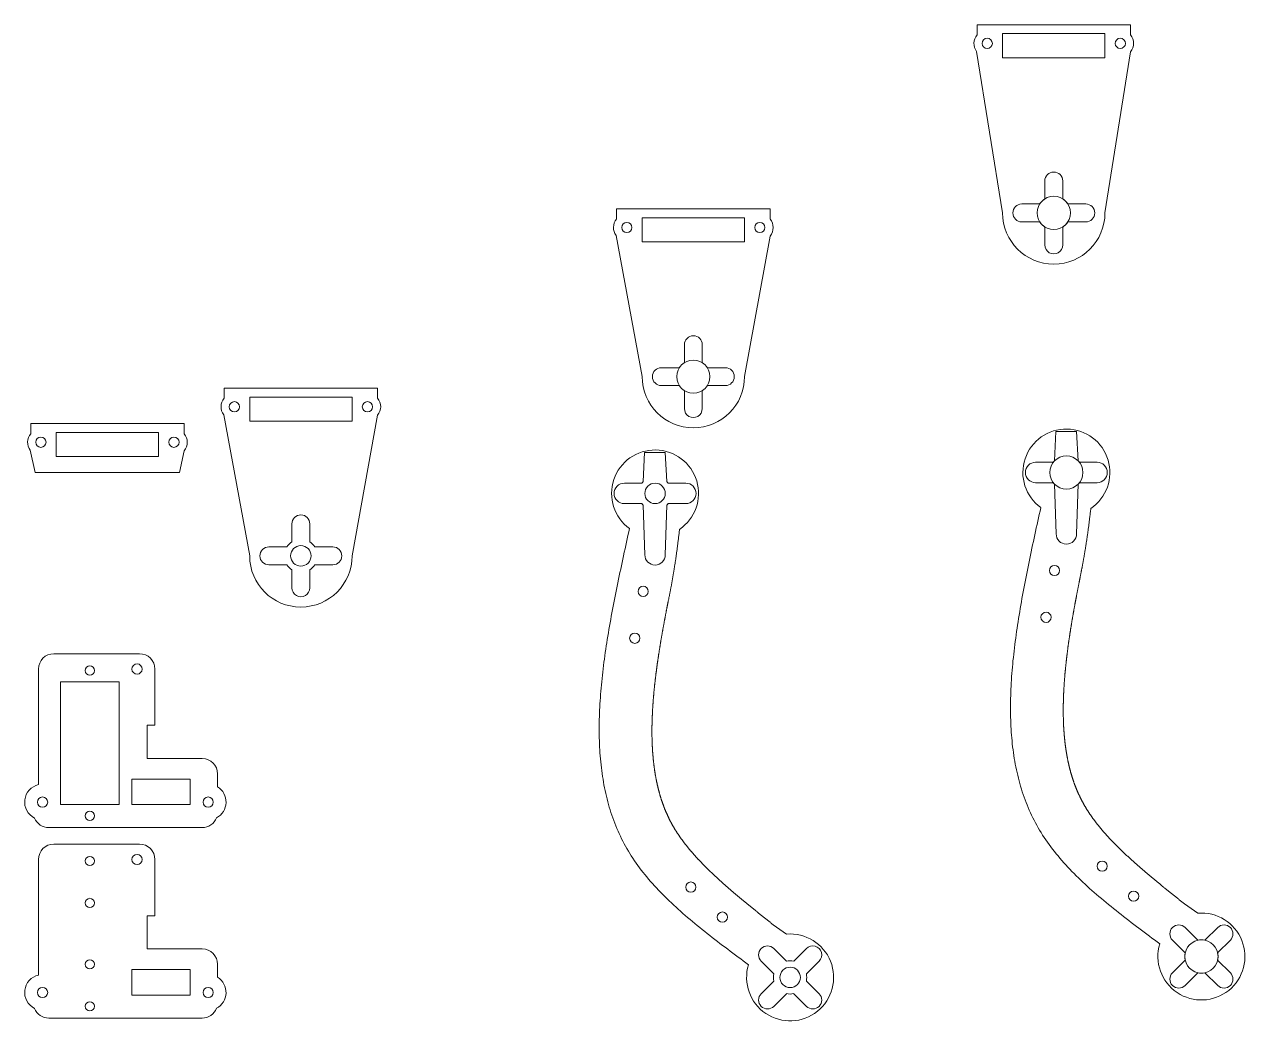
# Model space of a CAD drawing. Header units: millimetres. Extents: x -11 to 1672, y -25 to 604.
# Drawn here: x 1430.5 to 1671.8, y 228.5 to 426.1 of the extents above; entities that cross this region are included whole.
import ezdxf

# ---------------------------------------------------------------- set-up
doc = ezdxf.new("R2010")
doc.units = ezdxf.units.MM
doc.layers.get('0').update_dxf_attribs({"linetype": 'CONTINUOUS', "lineweight": 0})

# ---------------------------------------------------------------- blocks, each defined once
blk = doc.blocks.new('SERVO-CROSS-V2-SMALL')
at = {"linetype": 'CONTINUOUS'}
for p, q in [((-1.75, 2.74), (-1.75, 6.25)), ((1.75, 2.74), (1.75, 6.25)), ((-6.25, 1.75), (-2.74, 1.75)), ((2.74, 1.75), (6.25, 1.75)), ((-6.25, -1.75), (-2.74, -1.75)), ((2.74, -1.75), (6.25, -1.75)), ((-1.75, -6.25), (-1.75, -2.74)), ((1.75, -6.25), (1.75, -2.74))]:
    blk.add_line(p, q, dxfattribs=at)
for centre, radius, start, end in [((0, 6.25), 1.75, 0, 180), ((0, 0), 3.25, 122.579, 147.421), ((0, 0), 3.25, 32.579, 57.421), ((-6.25, 0), 1.75, 90, 270), ((6.25, 0), 1.75, 270, 90), ((0, 0), 3.25, 212.579, 237.421), ((0, 0), 3.25, 302.579, 327.421), ((0, -6.25), 1.75, 180, 0)]:
    blk.add_arc(centre, radius, start, end, dxfattribs=at)
blk = doc.blocks.new('SERVO-CROSS_-V2_CUT_MODELL')
at = {"linetype": 'CONTINUOUS'}
for p, q in [((-2.06, 8), (-2.3, 2.3)), ((-2.06, 8), (2, 8)), ((2, 8), (2.3, 2.3)), ((-6, 2), (-2.56, 2)), ((2.56, 2), (6, 2)), ((-6, -2), (-2.56, -2)), ((-2.3, -2.3), (-2, -12)), ((2.3, -2.3), (2, -12)), ((2.56, -2), (6, -2))]:
    blk.add_line(p, q, dxfattribs=at)
for centre, radius, start, end in [((-6, 0), 2, 90, 270), ((0, 0), 3.25, 135.0475, 142.0201), ((0, 0), 3.25, 37.9799, 44.9525), ((6, 0), 2, 270, 90), ((0, 0), 3.25, 217.9799, 224.9525), ((0, 0), 3.25, 315.0475, 322.0201), ((0, -12), 2, 180, 360)]:
    blk.add_arc(centre, radius, start, end, dxfattribs=at)
blk = doc.blocks.new('LEG-LEFT')
at = {"linetype": 'CONTINUOUS'}
blk.add_line((23.08, -84.32), (25.7, -86.14), dxfattribs=at)
for points in [[(-5, -6.87), (-5.15, -7.54), (-5.29, -8.2), (-5.44, -8.86), (-5.58, -9.52), (-5.73, -10.19), (-5.87, -10.85), (-6.01, -11.51), (-6.16, -12.17), (-6.3, -12.83), (-6.44, -13.49), (-6.58, -14.15), (-6.72, -14.81), (-6.86, -15.47), (-7, -16.13), (-7.14, -16.79), (-7.27, -17.45), (-7.41, -18.11), (-7.54, -18.76), (-7.67, -19.42), (-7.8, -20.08), (-7.93, -20.73), (-8.06, -21.39), (-8.19, -22.04), (-8.31, -22.69), (-8.43, -23.35), (-8.55, -24), (-8.67, -24.65), (-8.78, -25.3), (-8.9, -25.95), (-9.01, -26.59), (-9.12, -27.24), (-9.23, -27.89), (-9.33, -28.53), (-9.43, -29.18), (-9.53, -29.82), (-9.63, -30.46), (-9.72, -31.1), (-9.81, -31.74), (-9.9, -32.38), (-9.98, -33.01), (-10.06, -33.65), (-10.14, -34.28), (-10.22, -34.91), (-10.29, -35.54), (-10.36, -36.17), (-10.42, -36.8), (-10.48, -37.42), (-10.54, -38.05), (-10.59, -38.67), (-10.64, -39.29), (-10.69, -39.91), (-10.73, -40.53), (-10.77, -41.15), (-10.8, -41.76), (-10.83, -42.37), (-10.86, -42.98), (-10.88, -43.59), (-10.9, -44.2), (-10.91, -44.8), (-10.91, -45.41), (-10.92, -46.01), (-10.92, -46.6), (-10.91, -47.2), (-10.9, -47.8), (-10.88, -48.39), (-10.86, -48.98), (-10.83, -49.57), (-10.8, -50.15), (-10.76, -50.73), (-10.72, -51.32), (-10.67, -51.89), (-10.62, -52.47), (-10.56, -53.04), (-10.49, -53.62), (-10.42, -54.18), (-10.34, -54.75), (-10.26, -55.31), (-10.17, -55.88), (-10.08, -56.43), (-9.98, -56.99), (-9.87, -57.54), (-9.76, -58.09), (-9.64, -58.64), (-9.51, -59.19), (-9.38, -59.73), (-9.24, -60.27), (-9.09, -60.8), (-8.94, -61.34), (-8.78, -61.87), (-8.61, -62.39), (-8.44, -62.92), (-8.26, -63.44), (-8.07, -63.96), (-7.87, -64.47), (-7.67, -64.98), (-7.46, -65.49), (-7.24, -66), (-7.02, -66.5), (-6.78, -67), (-6.54, -67.5), (-6.29, -67.99), (-6.04, -68.48), (-5.77, -68.96), (-5.5, -69.44), (-5.22, -69.92), (-4.93, -70.4), (-4.64, -70.87), (-4.33, -71.33), (-4.02, -71.8), (-3.7, -72.26), (-3.37, -72.72), (-3.04, -73.17), (-2.69, -73.62), (-2.34, -74.07), (-1.99, -74.52), (-1.62, -74.96), (-1.25, -75.4), (-0.88, -75.83), (-0.49, -76.27), (-0.1, -76.7), (0.29, -77.13), (0.69, -77.55), (1.1, -77.98), (1.51, -78.4), (1.93, -78.82), (2.35, -79.23), (2.78, -79.65), (3.22, -80.06), (3.65, -80.47), (4.1, -80.88), (4.54, -81.28), (5, -81.69), (5.45, -82.09), (5.91, -82.49), (6.37, -82.89), (6.84, -83.29), (7.31, -83.68), (7.79, -84.08), (8.26, -84.47), (8.75, -84.86), (9.23, -85.25), (9.72, -85.64), (10.2, -86.03), (10.7, -86.42), (11.19, -86.8), (11.69, -87.19), (12.18, -87.57), (12.68, -87.95), (13.19, -88.34), (13.69, -88.72), (14.19, -89.1), (14.7, -89.48), (15.21, -89.86), (15.71, -90.24), (16.22, -90.62), (16.73, -91), (17.24, -91.38), (17.75, -91.76), (18.26, -92.14)], [(4.78, -7.03), (4.75, -7.25), (4.73, -7.46), (4.7, -7.68), (4.68, -7.89), (4.66, -8.1), (4.63, -8.31), (4.61, -8.51), (4.58, -8.72), (4.56, -8.92), (4.53, -9.12), (4.51, -9.32), (4.48, -9.51), (4.46, -9.71), (4.44, -9.9), (4.41, -10.09), (4.39, -10.28), (4.36, -10.47), (4.34, -10.65), (4.32, -10.84), (4.29, -11.02), (4.27, -11.2), (4.24, -11.38), (4.22, -11.55), (4.19, -11.73), (4.17, -11.9), (4.15, -12.07), (4.12, -12.25), (4.1, -12.41), (4.07, -12.58), (4.05, -12.75), (4.03, -12.91), (4, -13.07), (3.98, -13.24), (3.95, -13.4), (3.93, -13.55), (3.91, -13.71), (3.88, -13.87), (3.86, -14.02), (3.83, -14.17), (3.81, -14.33), (3.79, -14.48), (3.76, -14.63), (3.74, -14.77), (3.72, -14.92), (3.69, -15.07), (3.67, -15.21), (3.64, -15.35), (3.62, -15.49), (3.6, -15.63), (3.57, -15.77), (3.55, -15.91), (3.53, -16.05), (3.5, -16.19), (3.48, -16.32), (3.46, -16.46), (3.43, -16.59), (3.41, -16.72), (3.39, -16.85), (3.36, -16.98), (3.34, -17.11), (3.32, -17.24), (3.29, -17.37), (3.27, -17.5), (3.25, -17.62), (3.22, -17.75), (3.2, -17.87), (3.18, -18), (3.15, -18.12), (3.13, -18.24), (3.11, -18.36), (3.09, -18.48), (3.06, -18.61), (3.04, -18.72), (3.02, -18.84), (2.99, -18.96), (2.97, -19.08), (2.95, -19.2), (2.93, -19.31), (2.9, -19.43), (2.88, -19.55), (2.86, -19.66), (2.84, -19.77), (2.81, -19.89), (2.79, -20), (2.77, -20.12), (2.75, -20.23), (2.72, -20.34), (2.7, -20.45), (2.68, -20.57), (2.66, -20.68), (2.63, -20.79), (2.61, -20.9), (2.59, -21.01), (2.57, -21.12), (2.55, -21.23), (2.52, -21.34), (2.5, -21.45), (2.48, -21.56), (2.46, -21.67), (2.44, -21.78), (2.42, -21.89), (2.39, -22), (2.37, -22.11), (2.35, -22.22), (2.33, -22.33), (2.31, -22.44), (2.29, -22.55), (2.26, -22.66), (2.24, -22.77), (2.22, -22.88), (2.2, -22.98), (2.18, -23.09), (2.16, -23.2), (2.14, -23.31), (2.12, -23.42), (2.1, -23.53), (2.07, -23.64), (2.05, -23.75), (2.03, -23.86), (2.01, -23.96), (1.99, -24.07), (1.97, -24.18), (1.95, -24.29), (1.93, -24.4), (1.91, -24.51), (1.89, -24.62), (1.87, -24.72), (1.85, -24.83), (1.83, -24.94), (1.81, -25.05), (1.79, -25.16), (1.77, -25.26), (1.75, -25.37), (1.73, -25.48), (1.71, -25.59), (1.69, -25.7), (1.67, -25.8), (1.65, -25.91), (1.63, -26.02), (1.61, -26.13), (1.59, -26.23), (1.57, -26.34), (1.55, -26.45), (1.53, -26.56), (1.51, -26.66), (1.49, -26.77), (1.47, -26.88), (1.46, -26.98), (1.44, -27.09), (1.42, -27.2), (1.4, -27.3), (1.38, -27.41), (1.36, -27.52), (1.34, -27.62), (1.32, -27.73), (1.31, -27.84), (1.29, -27.94), (1.27, -28.05), (1.25, -28.16), (1.23, -28.26), (1.21, -28.37), (1.2, -28.48), (1.18, -28.58), (1.16, -28.69), (1.14, -28.79), (1.12, -28.9), (1.11, -29.01), (1.09, -29.11), (1.07, -29.22), (1.05, -29.32), (1.04, -29.43), (1.02, -29.53), (1, -29.64), (0.98, -29.74), (0.97, -29.85), (0.95, -29.95), (0.93, -30.06), (0.91, -30.16), (0.9, -30.27), (0.88, -30.37), (0.86, -30.48), (0.85, -30.58), (0.83, -30.69), (0.81, -30.79), (0.8, -30.9), (0.78, -31), (0.77, -31.11), (0.75, -31.21), (0.73, -31.32), (0.72, -31.42), (0.7, -31.52), (0.69, -31.63), (0.67, -31.73), (0.65, -31.84), (0.64, -31.94), (0.62, -32.04), (0.61, -32.15), (0.59, -32.25), (0.58, -32.35), (0.56, -32.46), (0.55, -32.56), (0.53, -32.67), (0.52, -32.77), (0.5, -32.87), (0.49, -32.97), (0.47, -33.08), (0.46, -33.18), (0.44, -33.28), (0.43, -33.39), (0.41, -33.49), (0.4, -33.59), (0.38, -33.69), (0.37, -33.8), (0.36, -33.9), (0.34, -34), (0.33, -34.1), (0.32, -34.21), (0.3, -34.31), (0.29, -34.41), (0.27, -34.51), (0.26, -34.61), (0.25, -34.72), (0.23, -34.82), (0.22, -34.92), (0.21, -35.02), (0.2, -35.12), (0.18, -35.22), (0.17, -35.33), (0.16, -35.43), (0.14, -35.53), (0.13, -35.63), (0.12, -35.73), (0.11, -35.83), (0.1, -35.93), (0.08, -36.03), (0.07, -36.13), (0.06, -36.23), (0.05, -36.33), (0.04, -36.43), (0.02, -36.53), (0.01, -36.64), (0, -36.74), (-0.01, -36.84), (-0.02, -36.94), (-0.03, -37.04), (-0.04, -37.14), (-0.05, -37.23), (-0.07, -37.33), (-0.08, -37.43), (-0.09, -37.53), (-0.1, -37.63), (-0.11, -37.73), (-0.12, -37.83), (-0.13, -37.93), (-0.14, -38.03), (-0.15, -38.13), (-0.16, -38.23), (-0.17, -38.33), (-0.18, -38.42), (-0.19, -38.52), (-0.2, -38.62), (-0.21, -38.72), (-0.22, -38.82), (-0.23, -38.92), (-0.23, -39.01), (-0.24, -39.11), (-0.25, -39.21), (-0.26, -39.31), (-0.27, -39.41), (-0.28, -39.5), (-0.29, -39.6), (-0.3, -39.7), (-0.3, -39.8), (-0.31, -39.89), (-0.32, -39.99), (-0.33, -40.09), (-0.34, -40.19), (-0.34, -40.28), (-0.35, -40.38), (-0.36, -40.48), (-0.37, -40.57), (-0.37, -40.67), (-0.38, -40.77), (-0.39, -40.86), (-0.39, -40.96), (-0.4, -41.05), (-0.41, -41.15), (-0.41, -41.25), (-0.42, -41.34), (-0.43, -41.44), (-0.43, -41.53), (-0.44, -41.63), (-0.45, -41.72), (-0.45, -41.82), (-0.46, -41.91), (-0.46, -42.01), (-0.47, -42.1), (-0.48, -42.2), (-0.48, -42.29), (-0.49, -42.39), (-0.49, -42.48), (-0.5, -42.58), (-0.5, -42.67), (-0.51, -42.77), (-0.51, -42.86), (-0.52, -42.96), (-0.52, -43.05), (-0.52, -43.14), (-0.53, -43.24), (-0.53, -43.33), (-0.54, -43.42), (-0.54, -43.52), (-0.54, -43.61), (-0.55, -43.7), (-0.55, -43.8), (-0.56, -43.89), (-0.56, -43.98), (-0.56, -44.08), (-0.57, -44.17), (-0.57, -44.26), (-0.57, -44.35), (-0.57, -44.45), (-0.58, -44.54), (-0.58, -44.63), (-0.58, -44.72), (-0.58, -44.82), (-0.59, -44.91), (-0.59, -45), (-0.59, -45.09), (-0.59, -45.18), (-0.59, -45.27), (-0.6, -45.37), (-0.6, -45.46), (-0.6, -45.55), (-0.6, -45.64), (-0.6, -45.73), (-0.6, -45.82), (-0.6, -45.91), (-0.6, -46), (-0.6, -46.09), (-0.6, -46.18), (-0.6, -46.27), (-0.61, -46.36), (-0.61, -46.45), (-0.61, -46.54), (-0.61, -46.63), (-0.6, -46.72), (-0.6, -46.81), (-0.6, -46.9), (-0.6, -46.99), (-0.6, -47.08), (-0.6, -47.17), (-0.6, -47.26), (-0.6, -47.35), (-0.6, -47.43), (-0.6, -47.52), (-0.6, -47.61), (-0.59, -47.7), (-0.59, -47.79), (-0.59, -47.88), (-0.59, -47.96), (-0.59, -48.05), (-0.58, -48.14), (-0.58, -48.23), (-0.58, -48.32), (-0.58, -48.4), (-0.57, -48.49), (-0.57, -48.58), (-0.57, -48.66), (-0.56, -48.75), (-0.56, -48.84), (-0.56, -48.92), (-0.55, -49.01), (-0.55, -49.1), (-0.55, -49.18), (-0.54, -49.27), (-0.54, -49.36), (-0.54, -49.44), (-0.53, -49.53), (-0.53, -49.61), (-0.52, -49.7), (-0.52, -49.78), (-0.51, -49.87), (-0.51, -49.96), (-0.5, -50.04), (-0.5, -50.13), (-0.49, -50.21), (-0.49, -50.3), (-0.48, -50.38), (-0.48, -50.46), (-0.47, -50.55), (-0.46, -50.63), (-0.46, -50.72), (-0.45, -50.8), (-0.44, -50.88), (-0.44, -50.97), (-0.43, -51.05), (-0.42, -51.14), (-0.42, -51.22), (-0.41, -51.3), (-0.4, -51.39), (-0.4, -51.47), (-0.39, -51.55), (-0.38, -51.63), (-0.37, -51.72), (-0.37, -51.8), (-0.36, -51.88), (-0.35, -51.96), (-0.34, -52.05), (-0.33, -52.13), (-0.33, -52.21), (-0.32, -52.29), (-0.31, -52.37), (-0.3, -52.45), (-0.29, -52.54), (-0.28, -52.62), (-0.27, -52.7), (-0.26, -52.78), (-0.25, -52.86), (-0.24, -52.94), (-0.23, -53.02), (-0.22, -53.1), (-0.21, -53.18), (-0.2, -53.26), (-0.19, -53.34), (-0.18, -53.42), (-0.17, -53.5), (-0.16, -53.58), (-0.15, -53.66), (-0.14, -53.74), (-0.13, -53.82), (-0.12, -53.9), (-0.11, -53.98), (-0.09, -54.06), (-0.08, -54.14), (-0.07, -54.22), (-0.06, -54.29), (-0.05, -54.37), (-0.03, -54.45), (-0.02, -54.53), (-0.01, -54.61), (0, -54.68), (0.02, -54.76), (0.03, -54.84), (0.04, -54.92), (0.05, -54.99), (0.07, -55.07), (0.08, -55.15), (0.09, -55.23), (0.11, -55.3), (0.12, -55.38), (0.14, -55.46), (0.15, -55.53), (0.16, -55.61), (0.18, -55.68), (0.19, -55.76), (0.21, -55.84), (0.22, -55.91), (0.24, -55.99), (0.25, -56.06), (0.27, -56.14), (0.28, -56.21), (0.3, -56.29), (0.31, -56.36), (0.33, -56.44), (0.34, -56.51), (0.36, -56.59), (0.38, -56.66), (0.39, -56.74), (0.41, -56.81), (0.43, -56.88), (0.44, -56.96), (0.46, -57.03), (0.48, -57.11), (0.49, -57.18), (0.51, -57.25), (0.53, -57.33), (0.55, -57.4), (0.56, -57.47), (0.58, -57.55), (0.6, -57.62), (0.62, -57.69), (0.63, -57.76), (0.65, -57.84), (0.67, -57.91), (0.69, -57.98), (0.71, -58.05), (0.73, -58.12), (0.75, -58.2), (0.77, -58.27), (0.78, -58.34), (0.8, -58.41), (0.82, -58.48), (0.84, -58.55), (0.86, -58.62), (0.88, -58.69), (0.9, -58.77), (0.92, -58.84), (0.94, -58.91), (0.96, -58.98), (0.98, -59.05), (1.01, -59.12), (1.03, -59.19), (1.05, -59.26), (1.07, -59.33), (1.09, -59.4), (1.11, -59.47), (1.13, -59.53), (1.15, -59.6), (1.18, -59.67), (1.2, -59.74), (1.22, -59.81), (1.24, -59.88), (1.27, -59.95), (1.29, -60.02), (1.31, -60.09), (1.33, -60.15), (1.36, -60.22), (1.38, -60.29), (1.4, -60.36), (1.43, -60.43), (1.45, -60.49), (1.47, -60.56), (1.5, -60.63), (1.52, -60.7), (1.55, -60.76), (1.57, -60.83), (1.59, -60.9), (1.62, -60.96), (1.64, -61.03), (1.67, -61.1), (1.69, -61.16), (1.72, -61.23), (1.74, -61.3), (1.77, -61.36), (1.8, -61.43), (1.82, -61.49), (1.85, -61.56), (1.87, -61.63), (1.9, -61.69), (1.93, -61.76), (1.95, -61.82), (1.98, -61.89), (2.01, -61.95), (2.03, -62.02), (2.06, -62.08), (2.09, -62.15), (2.11, -62.21), (2.14, -62.28), (2.17, -62.34), (2.2, -62.4), (2.22, -62.47), (2.25, -62.53), (2.28, -62.6), (2.31, -62.66), (2.34, -62.73), (2.37, -62.79), (2.4, -62.85), (2.42, -62.92), (2.45, -62.98), (2.48, -63.04), (2.51, -63.11), (2.54, -63.17), (2.57, -63.23), (2.6, -63.29), (2.63, -63.36), (2.66, -63.42), (2.69, -63.48), (2.72, -63.54), (2.75, -63.61), (2.78, -63.67), (2.81, -63.73), (2.85, -63.79), (2.88, -63.86), (2.91, -63.92), (2.94, -63.98), (2.97, -64.04), (3, -64.1), (3.04, -64.16), (3.07, -64.23), (3.1, -64.29), (3.13, -64.35), (3.17, -64.41), (3.2, -64.47), (3.23, -64.53), (3.26, -64.59), (3.3, -64.65), (3.33, -64.71), (3.37, -64.77), (3.4, -64.83), (3.43, -64.89), (3.47, -64.95), (3.5, -65.01), (3.54, -65.07), (3.57, -65.13), (3.61, -65.19), (3.64, -65.25), (3.68, -65.31), (3.71, -65.38), (3.75, -65.43), (3.78, -65.49), (3.82, -65.55), (3.86, -65.61), (3.89, -65.67), (3.93, -65.73), (3.97, -65.79), (4, -65.86), (4.04, -65.92), (4.08, -65.98), (4.12, -66.04), (4.16, -66.1), (4.19, -66.16), (4.23, -66.22), (4.27, -66.28), (4.31, -66.34), (4.35, -66.4), (4.39, -66.46), (4.43, -66.52), (4.47, -66.58), (4.51, -66.64), (4.55, -66.7), (4.59, -66.76), (4.63, -66.82), (4.68, -66.88), (4.72, -66.94), (4.76, -67), (4.8, -67.06), (4.84, -67.13), (4.89, -67.19), (4.93, -67.25), (4.97, -67.31), (5.02, -67.37), (5.06, -67.43), (5.1, -67.49), (5.15, -67.55), (5.19, -67.61), (5.24, -67.68), (5.28, -67.74), (5.33, -67.8), (5.37, -67.86), (5.42, -67.92), (5.46, -67.98), (5.51, -68.04), (5.56, -68.1), (5.6, -68.17), (5.65, -68.23), (5.7, -68.29), (5.74, -68.35), (5.79, -68.41), (5.84, -68.47), (5.89, -68.54), (5.93, -68.6), (5.98, -68.66), (6.03, -68.72), (6.08, -68.78), (6.13, -68.84), (6.18, -68.91), (6.23, -68.97), (6.28, -69.03), (6.33, -69.09), (6.38, -69.15), (6.43, -69.22), (6.48, -69.28), (6.53, -69.34), (6.58, -69.4), (6.63, -69.46), (6.68, -69.53), (6.73, -69.59), (6.79, -69.65), (6.84, -69.71), (6.89, -69.77), (6.94, -69.84), (7, -69.9), (7.05, -69.96), (7.1, -70.02), (7.16, -70.09), (7.21, -70.15), (7.27, -70.21), (7.32, -70.27), (7.37, -70.34), (7.43, -70.4), (7.48, -70.46), (7.54, -70.52), (7.59, -70.59), (7.65, -70.65), (7.71, -70.71), (7.76, -70.77), (7.82, -70.84), (7.87, -70.9), (7.93, -70.96), (7.99, -71.03), (8.05, -71.09), (8.1, -71.15), (8.16, -71.21), (8.22, -71.28), (8.28, -71.34), (8.33, -71.4), (8.39, -71.47), (8.45, -71.53), (8.51, -71.59), (8.57, -71.65), (8.63, -71.72), (8.69, -71.78), (8.75, -71.84), (8.81, -71.91), (8.87, -71.97), (8.93, -72.03), (8.99, -72.1), (9.05, -72.16), (9.11, -72.22), (9.17, -72.29), (9.23, -72.35), (9.29, -72.41), (9.36, -72.48), (9.42, -72.54), (9.48, -72.6), (9.54, -72.67), (9.6, -72.73), (9.67, -72.79), (9.73, -72.86), (9.79, -72.92), (9.86, -72.98), (9.92, -73.05), (9.98, -73.11), (10.05, -73.17), (10.11, -73.24), (10.18, -73.3), (10.24, -73.37), (10.3, -73.43), (10.37, -73.49), (10.43, -73.56), (10.5, -73.62), (10.57, -73.68), (10.63, -73.75), (10.7, -73.81), (10.76, -73.88), (10.83, -73.94), (10.89, -74), (10.96, -74.07), (11.03, -74.13), (11.1, -74.19), (11.16, -74.26), (11.23, -74.32), (11.3, -74.39), (11.36, -74.45), (11.43, -74.51), (11.5, -74.58), (11.57, -74.64), (11.64, -74.71), (11.71, -74.77), (11.77, -74.83), (11.84, -74.9), (11.91, -74.96), (11.98, -75.03), (12.05, -75.09), (12.12, -75.16), (12.19, -75.22), (12.26, -75.28), (12.33, -75.35), (12.4, -75.41), (12.47, -75.48), (12.54, -75.54), (12.61, -75.61), (12.68, -75.67), (12.75, -75.73), (12.82, -75.8), (12.9, -75.86), (12.97, -75.93), (13.04, -75.99), (13.11, -76.06), (13.18, -76.12), (13.26, -76.19), (13.33, -76.25), (13.4, -76.32), (13.47, -76.38), (13.55, -76.44), (13.62, -76.51), (13.69, -76.57), (13.77, -76.64), (13.84, -76.7), (13.91, -76.77), (13.99, -76.83), (14.06, -76.9), (14.13, -76.96), (14.21, -77.03), (14.28, -77.09), (14.36, -77.16), (14.43, -77.22), (14.51, -77.29), (14.58, -77.35), (14.66, -77.42), (14.73, -77.48), (14.81, -77.55), (14.88, -77.61), (14.96, -77.68), (15.03, -77.74), (15.11, -77.81), (15.19, -77.87), (15.26, -77.94), (15.34, -78), (15.42, -78.07), (15.49, -78.13), (15.57, -78.2), (15.65, -78.26), (15.72, -78.33), (15.8, -78.39), (15.88, -78.46), (15.95, -78.52), (16.03, -78.59), (16.11, -78.65), (16.19, -78.72), (16.26, -78.79), (16.34, -78.85), (16.42, -78.92), (16.5, -78.98), (16.58, -79.05), (16.66, -79.11), (16.73, -79.18), (16.81, -79.24), (16.89, -79.31), (16.97, -79.38), (17.05, -79.44), (17.13, -79.51), (17.21, -79.57), (17.29, -79.64), (17.37, -79.7), (17.45, -79.77), (17.53, -79.84), (17.61, -79.9), (17.69, -79.97), (17.77, -80.03), (17.85, -80.1), (17.93, -80.17), (18.01, -80.23), (18.09, -80.3), (18.17, -80.36), (18.25, -80.43), (18.33, -80.5), (18.41, -80.56), (18.49, -80.63), (18.57, -80.69), (18.66, -80.76), (18.74, -80.83), (18.82, -80.89), (18.9, -80.96), (18.98, -81.03), (19.06, -81.09), (19.14, -81.16), (19.23, -81.22), (19.31, -81.29), (19.39, -81.36), (19.47, -81.42), (19.56, -81.49), (19.64, -81.56), (19.72, -81.62), (19.8, -81.69), (19.89, -81.76), (19.97, -81.82), (20.05, -81.89), (20.13, -81.96), (20.22, -82.02), (20.3, -82.09), (20.38, -82.16), (20.47, -82.23), (20.55, -82.29), (20.63, -82.36), (20.72, -82.43), (20.8, -82.49), (20.88, -82.56), (20.97, -82.63), (21.05, -82.69), (21.14, -82.76), (21.22, -82.83), (21.3, -82.9), (21.39, -82.96), (21.47, -83.03), (21.56, -83.1), (21.64, -83.17), (21.73, -83.23), (21.81, -83.3), (21.89, -83.37), (21.98, -83.44), (22.06, -83.5), (22.15, -83.57), (22.23, -83.64), (22.32, -83.71), (22.4, -83.77), (22.49, -83.84), (22.57, -83.91), (22.66, -83.98), (22.74, -84.05), (22.83, -84.11), (22.91, -84.18), (23, -84.25), (23.08, -84.32)]]:
    blk.add_lwpolyline(points)
for centre, radius in [((0, 0), 2), ((-2.32, -19.15), 1), ((-3.97, -28.31), 1), ((6.99, -76.95), 1), ((13.15, -82.81), 1), ((26.39, -94.61), 2)]:
    blk.add_circle(centre, radius, dxfattribs=at)
for centre, start, end in [((0, 0), 304.1953, 233.9681), ((26.39, -94.61), 163.0725, 94.6749)]:
    blk.add_arc(centre, 8.5, start, end, dxfattribs=at)
blk.add_blockref('SERVO-CROSS_-V2_CUT_MODELL', (0, 0), dxfattribs=at)
at = {"linetype": 'CONTINUOUS', "rotation": 45.0000000000046}
blk.add_blockref('SERVO-CROSS-V2-SMALL', (26.39, -94.61), dxfattribs=at)

msp = doc.modelspace()

# ---------------------------------------------------------------- linework, layer by layer
at = {"linetype": 'CONTINUOUS'}
for p, q in [((1646.59, 426.06), (1616.59, 426.06)), ((1616.59, 424.07), (1616.59, 426.06)), ((1646.59, 424.07), (1646.59, 426.06)), ((1641.59, 424.31), (1621.59, 424.31)), ((1621.59, 419.61), (1621.59, 424.31)), ((1641.59, 419.61), (1641.59, 424.31)), ((1621.59, 389.26), (1616.51, 420.84)), ((1641.59, 389.26), (1646.59, 420.75)), ((1641.59, 419.61), (1621.59, 419.61)), ((1576.16, 390.06), (1546.16, 390.06)), ((1546.16, 388.08), (1546.16, 390.06)), ((1576.16, 388.08), (1576.16, 390.06)), ((1571.16, 388.31), (1551.16, 388.31)), ((1551.16, 383.61), (1551.16, 388.31)), ((1571.16, 383.61), (1571.16, 388.31)), ((1551.16, 357.26), (1546.08, 384.85)), ((1571.16, 383.61), (1551.16, 383.61)), ((1571.16, 357.26), (1576.16, 384.75)), ((1499.47, 355.03), (1469.47, 355.03)), ((1469.47, 353.04), (1469.47, 355.03)), ((1499.47, 353.04), (1499.47, 355.03)), ((1494.47, 353.28), (1474.47, 353.28)), ((1474.47, 348.58), (1474.47, 353.28)), ((1494.47, 348.58), (1494.47, 353.28)), ((1474.47, 322.23), (1469.4, 349.81)), ((1461.67, 348.09), (1431.67, 348.09)), ((1431.67, 346.1), (1431.67, 348.09)), ((1461.67, 346.1), (1461.67, 348.09)), ((1494.47, 348.58), (1474.47, 348.58)), ((1494.47, 322.23), (1499.47, 349.72)), ((1456.67, 346.34), (1436.67, 346.34)), ((1436.67, 341.64), (1436.67, 346.34)), ((1456.67, 341.64), (1456.67, 346.34)), ((1432.56, 338.54), (1431.6, 342.87)), ((1460.73, 338.54), (1461.67, 342.77)), ((1456.67, 341.64), (1436.67, 341.64)), ((1460.73, 338.54), (1432.56, 338.54)), ((1452.95, 303.11), (1436.2, 303.11)), ((1433.2, 300.11), (1433.2, 277.52)), ((1455.95, 300.11), (1455.95, 289.11)), ((1437.5, 297.61), (1437.5, 273.61)), ((1437.5, 297.61), (1448.95, 297.61)), ((1448.95, 297.61), (1448.95, 273.61)), ((1455.95, 289.11), (1454.45, 289.11)), ((1454.45, 289.11), (1454.45, 282.61)), ((1465.2, 282.61), (1454.45, 282.61)), ((1462.85, 278.61), (1451.45, 278.61)), ((1451.45, 278.61), (1451.45, 273.61)), ((1462.85, 278.61), (1462.85, 273.61)), ((1468.2, 279.61), (1468.2, 277.08)), ((1437.5, 273.61), (1448.95, 273.61)), ((1462.85, 273.61), (1451.45, 273.61)), ((1468.2, 271.14), (1468.2, 271.11)), ((1465.2, 269.11), (1435.2, 269.11)), ((1452.95, 265.89), (1436.2, 265.89)), ((1433.2, 262.89), (1433.2, 240.29)), ((1455.95, 262.89), (1455.95, 251.89)), ((1657.13, 254.21), (1659.75, 252.39)), ((1455.95, 251.89), (1454.45, 251.89)), ((1454.45, 251.89), (1454.45, 245.39)), ((1465.2, 245.39), (1454.45, 245.39)), ((1462.85, 241.39), (1451.45, 241.39)), ((1451.45, 241.39), (1451.45, 236.39)), ((1462.85, 241.39), (1462.85, 236.39)), ((1468.2, 242.39), (1468.2, 239.86)), ((1462.85, 236.39), (1451.45, 236.39)), ((1465.2, 231.89), (1435.2, 231.89)), ((1468.2, 233.92), (1468.2, 233.89))]:
    msp.add_line(p, q, dxfattribs=at)
for points in [[(1629.05, 331.65), (1628.9, 330.99), (1628.76, 330.33), (1628.61, 329.67), (1628.47, 329), (1628.32, 328.34), (1628.18, 327.68), (1628.03, 327.02), (1627.89, 326.36), (1627.75, 325.7), (1627.61, 325.04), (1627.46, 324.37), (1627.32, 323.71), (1627.18, 323.05), (1627.05, 322.39), (1626.91, 321.74), (1626.77, 321.08), (1626.64, 320.42), (1626.51, 319.76), (1626.37, 319.11), (1626.24, 318.45), (1626.11, 317.79), (1625.99, 317.14), (1625.86, 316.49), (1625.74, 315.83), (1625.61, 315.18), (1625.49, 314.53), (1625.38, 313.88), (1625.26, 313.23), (1625.15, 312.58), (1625.04, 311.93), (1624.93, 311.29), (1624.82, 310.64), (1624.72, 310), (1624.61, 309.35), (1624.52, 308.71), (1624.42, 308.07), (1624.33, 307.43), (1624.24, 306.79), (1624.15, 306.15), (1624.06, 305.52), (1623.98, 304.88), (1623.9, 304.25), (1623.83, 303.62), (1623.76, 302.99), (1623.69, 302.36), (1623.62, 301.73), (1623.56, 301.1), (1623.51, 300.48), (1623.45, 299.86), (1623.4, 299.24), (1623.36, 298.62), (1623.31, 298), (1623.28, 297.38), (1623.24, 296.77), (1623.21, 296.15), (1623.19, 295.55), (1623.17, 294.94), (1623.15, 294.33), (1623.14, 293.73), (1623.13, 293.12), (1623.13, 292.52), (1623.13, 291.92), (1623.14, 291.33), (1623.15, 290.73), (1623.17, 290.14), (1623.19, 289.55), (1623.21, 288.96), (1623.25, 288.38), (1623.28, 287.79), (1623.33, 287.21), (1623.38, 286.63), (1623.43, 286.06), (1623.49, 285.48), (1623.55, 284.91), (1623.63, 284.34), (1623.7, 283.78), (1623.78, 283.21), (1623.87, 282.65), (1623.97, 282.09), (1624.07, 281.54), (1624.18, 280.98), (1624.29, 280.43), (1624.41, 279.89), (1624.54, 279.34), (1624.67, 278.8), (1624.81, 278.26), (1624.96, 277.72), (1625.11, 277.19), (1625.27, 276.66), (1625.44, 276.13), (1625.61, 275.61), (1625.79, 275.09), (1625.98, 274.57), (1626.17, 274.05), (1626.38, 273.54), (1626.59, 273.03), (1626.8, 272.53), (1627.03, 272.03), (1627.26, 271.53), (1627.5, 271.03), (1627.75, 270.54), (1628.01, 270.05), (1628.27, 269.57), (1628.54, 269.08), (1628.82, 268.61), (1629.11, 268.13), (1629.41, 267.66), (1629.71, 267.19), (1630.03, 266.73), (1630.35, 266.27), (1630.67, 265.81), (1631.01, 265.36), (1631.35, 264.9), (1631.7, 264.46), (1632.06, 264.01), (1632.42, 263.57), (1632.79, 263.13), (1633.17, 262.69), (1633.55, 262.26), (1633.94, 261.83), (1634.34, 261.4), (1634.74, 260.97), (1635.15, 260.55), (1635.56, 260.13), (1635.98, 259.71), (1636.4, 259.29), (1636.83, 258.88), (1637.26, 258.47), (1637.7, 258.06), (1638.14, 257.65), (1638.59, 257.24), (1639.04, 256.84), (1639.5, 256.44), (1639.96, 256.04), (1640.42, 255.64), (1640.89, 255.24), (1641.36, 254.84), (1641.83, 254.45), (1642.31, 254.06), (1642.79, 253.67), (1643.27, 253.28), (1643.76, 252.89), (1644.25, 252.5), (1644.74, 252.11), (1645.24, 251.73), (1645.73, 251.34), (1646.23, 250.96), (1646.73, 250.57), (1647.23, 250.19), (1647.73, 249.81), (1648.24, 249.43), (1648.75, 249.05), (1649.25, 248.67), (1649.76, 248.29), (1650.27, 247.91), (1650.78, 247.53), (1651.29, 247.15), (1651.8, 246.77), (1652.31, 246.39)], [(1638.82, 331.5), (1638.8, 331.28), (1638.77, 331.06), (1638.75, 330.85), (1638.73, 330.64), (1638.7, 330.43), (1638.68, 330.22), (1638.65, 330.01), (1638.63, 329.81), (1638.6, 329.61), (1638.58, 329.41), (1638.56, 329.21), (1638.53, 329.01), (1638.51, 328.82), (1638.48, 328.63), (1638.46, 328.44), (1638.43, 328.25), (1638.41, 328.06), (1638.39, 327.87), (1638.36, 327.69), (1638.34, 327.51), (1638.31, 327.33), (1638.29, 327.15), (1638.26, 326.97), (1638.24, 326.8), (1638.22, 326.62), (1638.19, 326.45), (1638.17, 326.28), (1638.14, 326.11), (1638.12, 325.95), (1638.1, 325.78), (1638.07, 325.62), (1638.05, 325.45), (1638.02, 325.29), (1638, 325.13), (1637.98, 324.97), (1637.95, 324.82), (1637.93, 324.66), (1637.9, 324.51), (1637.88, 324.35), (1637.86, 324.2), (1637.83, 324.05), (1637.81, 323.9), (1637.79, 323.75), (1637.76, 323.61), (1637.74, 323.46), (1637.71, 323.32), (1637.69, 323.18), (1637.67, 323.03), (1637.64, 322.89), (1637.62, 322.75), (1637.6, 322.61), (1637.57, 322.48), (1637.55, 322.34), (1637.53, 322.2), (1637.5, 322.07), (1637.48, 321.94), (1637.46, 321.81), (1637.43, 321.67), (1637.41, 321.54), (1637.39, 321.41), (1637.36, 321.29), (1637.34, 321.16), (1637.32, 321.03), (1637.29, 320.9), (1637.27, 320.78), (1637.25, 320.65), (1637.22, 320.53), (1637.2, 320.41), (1637.18, 320.29), (1637.15, 320.16), (1637.13, 320.04), (1637.11, 319.92), (1637.09, 319.8), (1637.06, 319.68), (1637.04, 319.57), (1637.02, 319.45), (1636.99, 319.33), (1636.97, 319.21), (1636.95, 319.1), (1636.93, 318.98), (1636.9, 318.87), (1636.88, 318.75), (1636.86, 318.64), (1636.84, 318.52), (1636.81, 318.41), (1636.79, 318.3), (1636.77, 318.19), (1636.75, 318.07), (1636.72, 317.96), (1636.7, 317.85), (1636.68, 317.74), (1636.66, 317.63), (1636.64, 317.52), (1636.61, 317.41), (1636.59, 317.3), (1636.57, 317.19), (1636.55, 317.07), (1636.53, 316.96), (1636.5, 316.86), (1636.48, 316.75), (1636.46, 316.64), (1636.44, 316.53), (1636.42, 316.42), (1636.4, 316.31), (1636.37, 316.2), (1636.35, 316.09), (1636.33, 315.98), (1636.31, 315.87), (1636.29, 315.76), (1636.27, 315.65), (1636.25, 315.54), (1636.23, 315.43), (1636.2, 315.32), (1636.18, 315.21), (1636.16, 315.11), (1636.14, 315), (1636.12, 314.89), (1636.1, 314.78), (1636.08, 314.67), (1636.06, 314.56), (1636.04, 314.45), (1636.02, 314.35), (1636, 314.24), (1635.98, 314.13), (1635.96, 314.02), (1635.94, 313.91), (1635.91, 313.8), (1635.89, 313.69), (1635.87, 313.59), (1635.85, 313.48), (1635.83, 313.37), (1635.81, 313.26), (1635.79, 313.15), (1635.77, 313.05), (1635.75, 312.94), (1635.73, 312.83), (1635.71, 312.72), (1635.69, 312.62), (1635.68, 312.51), (1635.66, 312.4), (1635.64, 312.29), (1635.62, 312.19), (1635.6, 312.08), (1635.58, 311.97), (1635.56, 311.87), (1635.54, 311.76), (1635.52, 311.65), (1635.5, 311.54), (1635.48, 311.44), (1635.46, 311.33), (1635.44, 311.22), (1635.43, 311.12), (1635.41, 311.01), (1635.39, 310.9), (1635.37, 310.8), (1635.35, 310.69), (1635.33, 310.58), (1635.31, 310.48), (1635.3, 310.37), (1635.28, 310.26), (1635.26, 310.16), (1635.24, 310.05), (1635.22, 309.95), (1635.21, 309.84), (1635.19, 309.73), (1635.17, 309.63), (1635.15, 309.52), (1635.13, 309.42), (1635.12, 309.31), (1635.1, 309.2), (1635.08, 309.1), (1635.06, 308.99), (1635.05, 308.89), (1635.03, 308.78), (1635.01, 308.68), (1634.99, 308.57), (1634.98, 308.47), (1634.96, 308.36), (1634.94, 308.26), (1634.93, 308.15), (1634.91, 308.05), (1634.89, 307.94), (1634.88, 307.84), (1634.86, 307.73), (1634.84, 307.63), (1634.83, 307.52), (1634.81, 307.42), (1634.8, 307.32), (1634.78, 307.21), (1634.76, 307.11), (1634.75, 307), (1634.73, 306.9), (1634.72, 306.8), (1634.7, 306.69), (1634.68, 306.59), (1634.67, 306.48), (1634.65, 306.38), (1634.64, 306.28), (1634.62, 306.17), (1634.61, 306.07), (1634.59, 305.96), (1634.58, 305.86), (1634.56, 305.76), (1634.55, 305.66), (1634.53, 305.55), (1634.52, 305.45), (1634.5, 305.35), (1634.49, 305.24), (1634.47, 305.14), (1634.46, 305.04), (1634.44, 304.94), (1634.43, 304.83), (1634.42, 304.73), (1634.4, 304.63), (1634.39, 304.52), (1634.37, 304.42), (1634.36, 304.32), (1634.35, 304.22), (1634.33, 304.12), (1634.32, 304.01), (1634.31, 303.91), (1634.29, 303.81), (1634.28, 303.71), (1634.27, 303.61), (1634.25, 303.51), (1634.24, 303.4), (1634.23, 303.3), (1634.22, 303.2), (1634.2, 303.1), (1634.19, 303), (1634.18, 302.9), (1634.17, 302.8), (1634.15, 302.7), (1634.14, 302.6), (1634.13, 302.5), (1634.12, 302.39), (1634.1, 302.29), (1634.09, 302.19), (1634.08, 302.09), (1634.07, 301.99), (1634.06, 301.89), (1634.05, 301.79), (1634.04, 301.69), (1634.02, 301.59), (1634.01, 301.49), (1634, 301.39), (1633.99, 301.29), (1633.98, 301.19), (1633.97, 301.09), (1633.96, 300.99), (1633.95, 300.89), (1633.94, 300.8), (1633.93, 300.7), (1633.92, 300.6), (1633.91, 300.5), (1633.9, 300.4), (1633.89, 300.3), (1633.88, 300.2), (1633.87, 300.1), (1633.86, 300), (1633.85, 299.9), (1633.84, 299.81), (1633.83, 299.71), (1633.82, 299.61), (1633.81, 299.51), (1633.8, 299.41), (1633.79, 299.32), (1633.78, 299.22), (1633.78, 299.12), (1633.77, 299.02), (1633.76, 298.93), (1633.75, 298.83), (1633.74, 298.73), (1633.73, 298.63), (1633.73, 298.54), (1633.72, 298.44), (1633.71, 298.34), (1633.7, 298.25), (1633.7, 298.15), (1633.69, 298.05), (1633.68, 297.95), (1633.67, 297.86), (1633.67, 297.76), (1633.66, 297.67), (1633.65, 297.57), (1633.64, 297.47), (1633.64, 297.38), (1633.63, 297.28), (1633.62, 297.19), (1633.62, 297.09), (1633.61, 297), (1633.61, 296.9), (1633.6, 296.8), (1633.59, 296.71), (1633.59, 296.61), (1633.58, 296.52), (1633.58, 296.42), (1633.57, 296.33), (1633.57, 296.23), (1633.56, 296.14), (1633.55, 296.04), (1633.55, 295.95), (1633.54, 295.86), (1633.54, 295.76), (1633.54, 295.67), (1633.53, 295.57), (1633.53, 295.48), (1633.52, 295.38), (1633.52, 295.29), (1633.51, 295.2), (1633.51, 295.1), (1633.5, 295.01), (1633.5, 294.92), (1633.5, 294.82), (1633.49, 294.73), (1633.49, 294.64), (1633.49, 294.54), (1633.48, 294.45), (1633.48, 294.36), (1633.48, 294.27), (1633.47, 294.17), (1633.47, 294.08), (1633.47, 293.99), (1633.47, 293.9), (1633.46, 293.8), (1633.46, 293.71), (1633.46, 293.62), (1633.46, 293.53), (1633.46, 293.44), (1633.45, 293.35), (1633.45, 293.25), (1633.45, 293.16), (1633.45, 293.07), (1633.45, 292.98), (1633.45, 292.89), (1633.45, 292.8), (1633.44, 292.71), (1633.44, 292.62), (1633.44, 292.53), (1633.44, 292.44), (1633.44, 292.35), (1633.44, 292.25), (1633.44, 292.17), (1633.44, 292.07), (1633.44, 291.99), (1633.44, 291.89), (1633.44, 291.81), (1633.44, 291.72), (1633.44, 291.63), (1633.44, 291.54), (1633.44, 291.45), (1633.44, 291.36), (1633.45, 291.27), (1633.45, 291.18), (1633.45, 291.09), (1633.45, 291), (1633.45, 290.92), (1633.45, 290.83), (1633.45, 290.74), (1633.46, 290.65), (1633.46, 290.56), (1633.46, 290.48), (1633.46, 290.39), (1633.46, 290.3), (1633.47, 290.21), (1633.47, 290.12), (1633.47, 290.04), (1633.48, 289.95), (1633.48, 289.86), (1633.48, 289.78), (1633.48, 289.69), (1633.49, 289.6), (1633.49, 289.52), (1633.5, 289.43), (1633.5, 289.34), (1633.5, 289.26), (1633.51, 289.17), (1633.51, 289.08), (1633.52, 289), (1633.52, 288.91), (1633.52, 288.83), (1633.53, 288.74), (1633.53, 288.66), (1633.54, 288.57), (1633.54, 288.49), (1633.55, 288.4), (1633.55, 288.32), (1633.56, 288.23), (1633.57, 288.15), (1633.57, 288.06), (1633.58, 287.98), (1633.58, 287.89), (1633.59, 287.81), (1633.59, 287.73), (1633.6, 287.64), (1633.61, 287.56), (1633.61, 287.48), (1633.62, 287.39), (1633.63, 287.31), (1633.64, 287.23), (1633.64, 287.14), (1633.65, 287.06), (1633.66, 286.98), (1633.66, 286.89), (1633.67, 286.81), (1633.68, 286.73), (1633.69, 286.65), (1633.7, 286.56), (1633.7, 286.48), (1633.71, 286.4), (1633.72, 286.32), (1633.73, 286.24), (1633.74, 286.15), (1633.75, 286.07), (1633.76, 285.99), (1633.76, 285.91), (1633.77, 285.83), (1633.78, 285.75), (1633.79, 285.67), (1633.8, 285.59), (1633.81, 285.51), (1633.82, 285.43), (1633.83, 285.35), (1633.84, 285.26), (1633.85, 285.19), (1633.86, 285.11), (1633.87, 285.02), (1633.88, 284.94), (1633.9, 284.87), (1633.91, 284.79), (1633.92, 284.71), (1633.93, 284.63), (1633.94, 284.55), (1633.95, 284.47), (1633.96, 284.39), (1633.97, 284.31), (1633.99, 284.23), (1634, 284.15), (1634.01, 284.08), (1634.02, 284), (1634.04, 283.92), (1634.05, 283.84), (1634.06, 283.77), (1634.07, 283.69), (1634.09, 283.61), (1634.1, 283.53), (1634.11, 283.46), (1634.13, 283.38), (1634.14, 283.3), (1634.15, 283.23), (1634.17, 283.15), (1634.18, 283.07), (1634.2, 283), (1634.21, 282.92), (1634.22, 282.84), (1634.24, 282.77), (1634.25, 282.69), (1634.27, 282.62), (1634.28, 282.54), (1634.3, 282.46), (1634.31, 282.39), (1634.33, 282.31), (1634.34, 282.24), (1634.36, 282.16), (1634.37, 282.09), (1634.39, 282.01), (1634.41, 281.94), (1634.42, 281.87), (1634.44, 281.79), (1634.46, 281.72), (1634.47, 281.64), (1634.49, 281.57), (1634.51, 281.5), (1634.52, 281.42), (1634.54, 281.35), (1634.56, 281.27), (1634.57, 281.2), (1634.59, 281.13), (1634.61, 281.06), (1634.63, 280.98), (1634.64, 280.91), (1634.66, 280.84), (1634.68, 280.76), (1634.7, 280.69), (1634.72, 280.62), (1634.74, 280.55), (1634.75, 280.48), (1634.77, 280.4), (1634.79, 280.33), (1634.81, 280.26), (1634.83, 280.19), (1634.85, 280.12), (1634.87, 280.05), (1634.89, 279.98), (1634.91, 279.9), (1634.93, 279.83), (1634.95, 279.76), (1634.97, 279.69), (1634.99, 279.62), (1635.01, 279.55), (1635.03, 279.48), (1635.05, 279.41), (1635.07, 279.34), (1635.09, 279.27), (1635.11, 279.2), (1635.14, 279.13), (1635.16, 279.06), (1635.18, 278.99), (1635.2, 278.92), (1635.22, 278.85), (1635.24, 278.79), (1635.27, 278.72), (1635.29, 278.65), (1635.31, 278.58), (1635.33, 278.51), (1635.36, 278.44), (1635.38, 278.37), (1635.4, 278.31), (1635.43, 278.24), (1635.45, 278.17), (1635.47, 278.1), (1635.5, 278.03), (1635.52, 277.97), (1635.54, 277.9), (1635.57, 277.83), (1635.59, 277.76), (1635.62, 277.7), (1635.64, 277.63), (1635.67, 277.56), (1635.69, 277.5), (1635.71, 277.43), (1635.74, 277.36), (1635.77, 277.3), (1635.79, 277.23), (1635.82, 277.17), (1635.84, 277.1), (1635.87, 277.03), (1635.89, 276.97), (1635.92, 276.9), (1635.95, 276.84), (1635.97, 276.77), (1636, 276.7), (1636.02, 276.64), (1636.05, 276.57), (1636.08, 276.51), (1636.11, 276.44), (1636.13, 276.38), (1636.16, 276.32), (1636.19, 276.25), (1636.21, 276.19), (1636.24, 276.12), (1636.27, 276.06), (1636.3, 275.99), (1636.33, 275.93), (1636.36, 275.87), (1636.38, 275.8), (1636.41, 275.74), (1636.44, 275.68), (1636.47, 275.61), (1636.5, 275.55), (1636.53, 275.49), (1636.56, 275.42), (1636.59, 275.36), (1636.62, 275.3), (1636.65, 275.23), (1636.68, 275.17), (1636.71, 275.11), (1636.74, 275.05), (1636.77, 274.98), (1636.8, 274.92), (1636.83, 274.86), (1636.86, 274.8), (1636.89, 274.73), (1636.92, 274.67), (1636.95, 274.61), (1636.99, 274.55), (1637.02, 274.49), (1637.05, 274.43), (1637.08, 274.36), (1637.11, 274.3), (1637.15, 274.24), (1637.18, 274.18), (1637.21, 274.12), (1637.24, 274.06), (1637.28, 274), (1637.31, 273.94), (1637.34, 273.88), (1637.38, 273.81), (1637.41, 273.75), (1637.45, 273.69), (1637.48, 273.63), (1637.51, 273.57), (1637.55, 273.51), (1637.58, 273.45), (1637.62, 273.39), (1637.65, 273.33), (1637.69, 273.27), (1637.72, 273.21), (1637.76, 273.15), (1637.79, 273.09), (1637.83, 273.03), (1637.87, 272.97), (1637.9, 272.91), (1637.94, 272.85), (1637.98, 272.79), (1638.01, 272.73), (1638.05, 272.67), (1638.09, 272.61), (1638.13, 272.55), (1638.16, 272.49), (1638.2, 272.43), (1638.24, 272.37), (1638.28, 272.31), (1638.32, 272.25), (1638.36, 272.19), (1638.4, 272.13), (1638.44, 272.07), (1638.48, 272.01), (1638.52, 271.95), (1638.56, 271.89), (1638.6, 271.83), (1638.64, 271.77), (1638.68, 271.71), (1638.72, 271.64), (1638.76, 271.58), (1638.81, 271.52), (1638.85, 271.46), (1638.89, 271.4), (1638.93, 271.34), (1638.98, 271.28), (1639.02, 271.22), (1639.06, 271.16), (1639.11, 271.1), (1639.15, 271.04), (1639.19, 270.98), (1639.24, 270.91), (1639.28, 270.85), (1639.33, 270.79), (1639.37, 270.73), (1639.42, 270.67), (1639.46, 270.61), (1639.51, 270.55), (1639.56, 270.48), (1639.6, 270.42), (1639.65, 270.36), (1639.69, 270.3), (1639.74, 270.24), (1639.79, 270.18), (1639.84, 270.12), (1639.88, 270.05), (1639.93, 269.99), (1639.98, 269.93), (1640.03, 269.87), (1640.08, 269.81), (1640.13, 269.75), (1640.17, 269.68), (1640.22, 269.62), (1640.27, 269.56), (1640.32, 269.5), (1640.37, 269.44), (1640.42, 269.37), (1640.47, 269.31), (1640.52, 269.25), (1640.58, 269.19), (1640.63, 269.13), (1640.68, 269.06), (1640.73, 269), (1640.78, 268.94), (1640.83, 268.88), (1640.89, 268.81), (1640.94, 268.75), (1640.99, 268.69), (1641.04, 268.63), (1641.1, 268.57), (1641.15, 268.5), (1641.2, 268.44), (1641.26, 268.38), (1641.31, 268.32), (1641.37, 268.25), (1641.42, 268.19), (1641.47, 268.13), (1641.53, 268.07), (1641.58, 268), (1641.64, 267.94), (1641.7, 267.88), (1641.75, 267.82), (1641.81, 267.75), (1641.86, 267.69), (1641.92, 267.63), (1641.98, 267.56), (1642.03, 267.5), (1642.09, 267.44), (1642.15, 267.38), (1642.21, 267.31), (1642.26, 267.25), (1642.32, 267.19), (1642.38, 267.12), (1642.44, 267.06), (1642.5, 267), (1642.56, 266.94), (1642.61, 266.87), (1642.67, 266.81), (1642.73, 266.75), (1642.79, 266.68), (1642.85, 266.62), (1642.91, 266.56), (1642.97, 266.49), (1643.03, 266.43), (1643.09, 266.37), (1643.16, 266.31), (1643.22, 266.24), (1643.28, 266.18), (1643.34, 266.12), (1643.4, 266.05), (1643.46, 265.99), (1643.53, 265.93), (1643.59, 265.86), (1643.65, 265.8), (1643.71, 265.73), (1643.78, 265.67), (1643.84, 265.61), (1643.9, 265.54), (1643.97, 265.48), (1644.03, 265.42), (1644.09, 265.35), (1644.16, 265.29), (1644.22, 265.23), (1644.29, 265.16), (1644.35, 265.1), (1644.42, 265.04), (1644.48, 264.97), (1644.55, 264.91), (1644.61, 264.84), (1644.68, 264.78), (1644.74, 264.72), (1644.81, 264.65), (1644.87, 264.59), (1644.94, 264.52), (1645.01, 264.46), (1645.07, 264.4), (1645.14, 264.33), (1645.21, 264.27), (1645.28, 264.2), (1645.34, 264.14), (1645.41, 264.08), (1645.48, 264.01), (1645.55, 263.95), (1645.61, 263.88), (1645.68, 263.82), (1645.75, 263.76), (1645.82, 263.69), (1645.89, 263.63), (1645.96, 263.56), (1646.03, 263.5), (1646.1, 263.44), (1646.17, 263.37), (1646.24, 263.31), (1646.31, 263.24), (1646.38, 263.18), (1646.45, 263.11), (1646.52, 263.05), (1646.59, 262.99), (1646.66, 262.92), (1646.73, 262.86), (1646.8, 262.79), (1646.87, 262.73), (1646.94, 262.66), (1647.01, 262.6), (1647.09, 262.54), (1647.16, 262.47), (1647.23, 262.41), (1647.3, 262.34), (1647.37, 262.28), (1647.45, 262.21), (1647.52, 262.15), (1647.59, 262.08), (1647.67, 262.02), (1647.74, 261.95), (1647.81, 261.89), (1647.88, 261.82), (1647.96, 261.76), (1648.03, 261.69), (1648.11, 261.63), (1648.18, 261.56), (1648.25, 261.5), (1648.33, 261.44), (1648.4, 261.37), (1648.48, 261.31), (1648.55, 261.24), (1648.63, 261.18), (1648.7, 261.11), (1648.78, 261.05), (1648.85, 260.98), (1648.93, 260.92), (1649, 260.85), (1649.08, 260.79), (1649.16, 260.72), (1649.23, 260.66), (1649.31, 260.59), (1649.38, 260.52), (1649.46, 260.46), (1649.54, 260.39), (1649.61, 260.33), (1649.69, 260.26), (1649.77, 260.2), (1649.85, 260.13), (1649.92, 260.07), (1650, 260), (1650.08, 259.94), (1650.15, 259.87), (1650.23, 259.81), (1650.31, 259.74), (1650.39, 259.68), (1650.47, 259.61), (1650.54, 259.55), (1650.62, 259.48), (1650.7, 259.41), (1650.78, 259.35), (1650.86, 259.28), (1650.94, 259.22), (1651.02, 259.15), (1651.1, 259.09), (1651.18, 259.02), (1651.25, 258.95), (1651.33, 258.89), (1651.41, 258.82), (1651.49, 258.76), (1651.57, 258.69), (1651.65, 258.63), (1651.73, 258.56), (1651.81, 258.49), (1651.89, 258.43), (1651.97, 258.36), (1652.05, 258.3), (1652.13, 258.23), (1652.22, 258.16), (1652.3, 258.1), (1652.38, 258.03), (1652.46, 257.97), (1652.54, 257.9), (1652.62, 257.83), (1652.7, 257.77), (1652.78, 257.7), (1652.86, 257.63), (1652.95, 257.57), (1653.03, 257.5), (1653.11, 257.44), (1653.19, 257.37), (1653.27, 257.3), (1653.35, 257.24), (1653.44, 257.17), (1653.52, 257.1), (1653.6, 257.04), (1653.68, 256.97), (1653.77, 256.9), (1653.85, 256.84), (1653.93, 256.77), (1654.01, 256.7), (1654.1, 256.64), (1654.18, 256.57), (1654.26, 256.5), (1654.35, 256.44), (1654.43, 256.37), (1654.51, 256.3), (1654.6, 256.24), (1654.68, 256.17), (1654.76, 256.1), (1654.85, 256.03), (1654.93, 255.97), (1655.01, 255.9), (1655.1, 255.83), (1655.18, 255.77), (1655.27, 255.7), (1655.35, 255.63), (1655.43, 255.56), (1655.52, 255.5), (1655.6, 255.43), (1655.69, 255.36), (1655.77, 255.29), (1655.86, 255.23), (1655.94, 255.16), (1656.02, 255.09), (1656.11, 255.02), (1656.19, 254.96), (1656.28, 254.89), (1656.36, 254.82), (1656.45, 254.75), (1656.53, 254.69), (1656.62, 254.62), (1656.7, 254.55), (1656.79, 254.48), (1656.87, 254.41), (1656.96, 254.34), (1657.04, 254.28), (1657.13, 254.21)]]:
    msp.add_lwpolyline(points)
for centre, radius in [((1618.59, 422.41), 1), ((1644.59, 422.41), 1), ((1631.59, 389.26), 3.25), ((1548.16, 386.41), 1), ((1574.16, 386.41), 1), ((1561.16, 357.26), 3.25), ((1471.47, 351.38), 1), ((1497.47, 351.38), 1), ((1433.67, 344.44), 1), ((1459.67, 344.44), 1), ((1459.67, 344.44), 1), ((1634.05, 338.53), 3.25), ((1484.47, 322.23), 2), ((1631.73, 319.37), 1), ((1630.08, 310.22), 1), ((1443.23, 299.81), 0.9), ((1452.45, 300.11), 1), ((1434, 274.11), 1), ((1466.35, 274.11), 1), ((1443.23, 271.41), 0.9), ((1443.23, 262.59), 0.9), ((1452.45, 262.89), 1), ((1641.04, 261.58), 1), ((1647.2, 255.72), 1), ((1443.23, 254.39), 0.9), ((1660.44, 243.92), 3.25), ((1443.23, 242.39), 0.9), ((1434, 236.89), 1), ((1466.35, 236.89), 1), ((1443.23, 234.19), 0.9)]:
    msp.add_circle(centre, radius, dxfattribs=at)
for centre, radius, start, end in [((1618.59, 422.41), 2.6, 140.2849, 217.0923), ((1644.59, 422.41), 2.6, 320.2849, 39.7151), ((1631.59, 389.26), 10, 180, 0), ((1548.16, 386.41), 2.6, 140.2849, 217.0923), ((1574.16, 386.41), 2.6, 320.2849, 39.7151), ((1561.16, 357.26), 10, 180, 0), ((1471.47, 351.38), 2.6, 140.2849, 217.0923), ((1497.47, 351.38), 2.6, 320.2849, 39.7151), ((1433.67, 344.44), 2.6, 140.2849, 217.0923), ((1459.67, 344.44), 2.6, 320.2849, 39.7151), ((1634.05, 338.53), 8.5, 304.1953, 233.9681), ((1484.47, 322.23), 10, 180, 0), ((1436.2, 300.11), 3, 90, 180), ((1452.95, 300.11), 3, 0, 90), ((1465.2, 279.61), 3, 0, 90), ((1434, 274.11), 3.5, 103.213, 243.0579), ((1466.35, 274.11), 3.5, 298.0399, 58.091), ((1435.2, 272.11), 3, 201.9239, 270), ((1465.2, 272.11), 3, 270, 338.7119), ((1436.2, 262.89), 3, 90, 180), ((1452.95, 262.89), 3, 0, 90), ((1660.44, 243.92), 8.5, 163.0725, 94.6749), ((1465.2, 242.39), 3, 0, 90), ((1434, 236.89), 3.5, 103.213, 243.0579), ((1466.35, 236.89), 3.5, 298.0399, 58.091), ((1435.2, 234.89), 3, 201.9239, 270), ((1465.2, 234.89), 3, 270, 338.7119)]:
    msp.add_arc(centre, radius, start, end, dxfattribs=at)

# ---------------------------------------------------------------- block references
for p, rotation in [((1631.59, 389.26), 270), ((1561.16, 357.26), 270), ((1484.47, 322.23), 270), ((1660.44, 243.92), 45.00000000000689)]:
    msp.add_blockref('SERVO-CROSS-V2-SMALL', p, dxfattribs=dict(at, rotation=rotation))
for name, p in [('SERVO-CROSS_-V2_CUT_MODELL', (1634.05, 338.53)), ('LEG-LEFT', (1553.68, 334.44))]:
    msp.add_blockref(name, p, dxfattribs=at)

doc.saveas('drawing.dxf')
